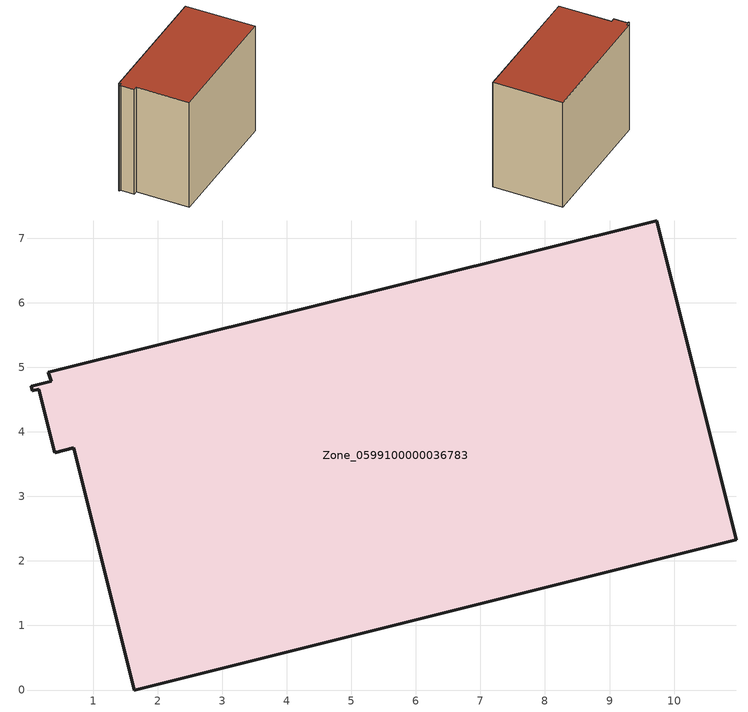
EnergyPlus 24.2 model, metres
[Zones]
Zone_0599100000036783
 floor ground (C_G): 10.96,2.33 1.63,0 0.69,3.76 0.4,3.68 0.15,4.66 0.06,4.64 0.04,4.71 0.35,4.79 0.3,4.93 9.73,7.27 z0
 wall outside (C_F): 1.63,0 10.96,2.33 9.73,7.27 0.3,4.93 0.35,4.79 0.04,4.71 0.06,4.64 0.15,4.66 0.4,3.68 0.69,3.76 1.63,0 z0:8.38
 roof outside (C_R): 0.35,4.79 0.04,4.71 0.06,4.64 0.15,4.66 0.4,3.68 0.69,3.76 1.63,0 10.96,2.33 9.73,7.27 0.3,4.93 z8.38
[BUILDING]
Pand.0599100000036783: North Axis=0; Terrain=City; Loads Convergence Tolerance Value=0.04; Temperature Convergence Tolerance Value=0.4; Solar Distribution=FullExterior; Maximum Number of Warmup Days=25; Minimum Number of Warmup Days=1
[Site:Location]
Rotterdam.The.Hague.AP_ZH_NLD Design_Conditions: Latitude=51.96; Longitude=4.45; Time Zone=1; Elevation=-4.5
[SITE:GROUNDTEMPERATURE:BUILDINGSURFACE]
18, 18, 18, 18, 18, 18, 18, 18, 18, 18, 18, 18
[MATERIAL] Thermal Absorptance=0.9; Solar Absorptance=0.7; Visible Absorptance=0.7
Name | Roughness | Thickness | Conductivity | Density | Specific Heat
G.TI.1975-1991 | MediumSmooth | 0.15 | 0.288461 | 540 | 1210
F.TI.1975-1991 | Rough | 0.3 | 0.230769 | 1920 | 840
R.TI.1975-1991 | MediumRough | 0.2 | 0.153846 | 1500 | 1000
[CONSTRUCTION]
C_G: G.TI.1975-1991
C_F: F.TI.1975-1991
C_R: R.TI.1975-1991
[ZONE]
Zone_0599100000036783: Type=1; Multiplier=1; Ceiling Height=Autocalculate; Volume=Autocalculate; Floor Area=autocalculate; Part of Total Floor Area=Yes
[ZONEINFILTRATION:DESIGNFLOWRATE]
Infil_Zone_0599100000036783: Zone or ZoneList or Space or SpaceList=Zone_0599100000036783; Schedule=AlwaysOn; Design Flow Rate Calculation Method=Flow/Area; Flow Rate per Floor Area=0.003; Constant Term Coefficient=1; Temperature Term Coefficient=0; Velocity Term Coefficient=0; Velocity Squared Term Coefficient=0
[HVACTEMPLATE:ZONE:IDEALLOADSAIRSYSTEM]
Zone_0599100000036783: Maximum Heating Supply Air Temperature=50; Minimum Cooling Supply Air Temperature=13; Maximum Heating Supply Air Humidity Ratio=0.0156; Minimum Cooling Supply Air Humidity Ratio=0.0077; Heating Limit=NoLimit; Cooling Limit=NoLimit; Dehumidification Control Type=ConstantSensibleHeatRatio; Cooling Sensible Heat Ratio=0.7; Dehumidification Setpoint=60; Humidification Control Type=None; Humidification Setpoint=30; Outdoor Air Method=None; Outdoor Air Flow Rate per Person=0.00944; Outdoor Air Flow Rate per Zone Floor Area=0; Outdoor Air Flow Rate per Zone=0; Demand Controlled Ventilation Type=None; Outdoor Air Economizer Type=NoEconomizer; Heat Recovery Type=None; Sensible Heat Recovery Effectiveness=0.7; Latent Heat Recovery Effectiveness=0.65
[ZONECONTROL:THERMOSTAT]
ThermostatControl_Zone_0599100000036783: Zone or ZoneList=Zone_0599100000036783; Control Type Schedule=DualSetpointControlType; Control 1=Thermostat_Zone_0599100000036783; Temperature Difference Between Cutout And Setpoint=0
[THERMOSTATSETPOINT:DUALSETPOINT]
Thermostat_Zone_0599100000036783: Heating Setpoint Temperature Schedule=HeatingSetpoint_Zone_0599100000036783; Cooling Setpoint Temperature Schedule=CoolingSetpoint_Zone_0599100000036783
[SCHEDULE:COMPACT]
HeatingSetpoint_Zone_0599100000036783: Through: 12/31, For: AllDays, Until: 24:00, 21
CoolingSetpoint_Zone_0599100000036783: Through: 12/31, For: AllDays, Until: 24:00, 24
DualSetpointControlType: Through: 12/31, For: AllDays, Until: 24:00, 4
AlwaysOn: Through: 12/31, For: AllDays, Until: 24:00, 1
